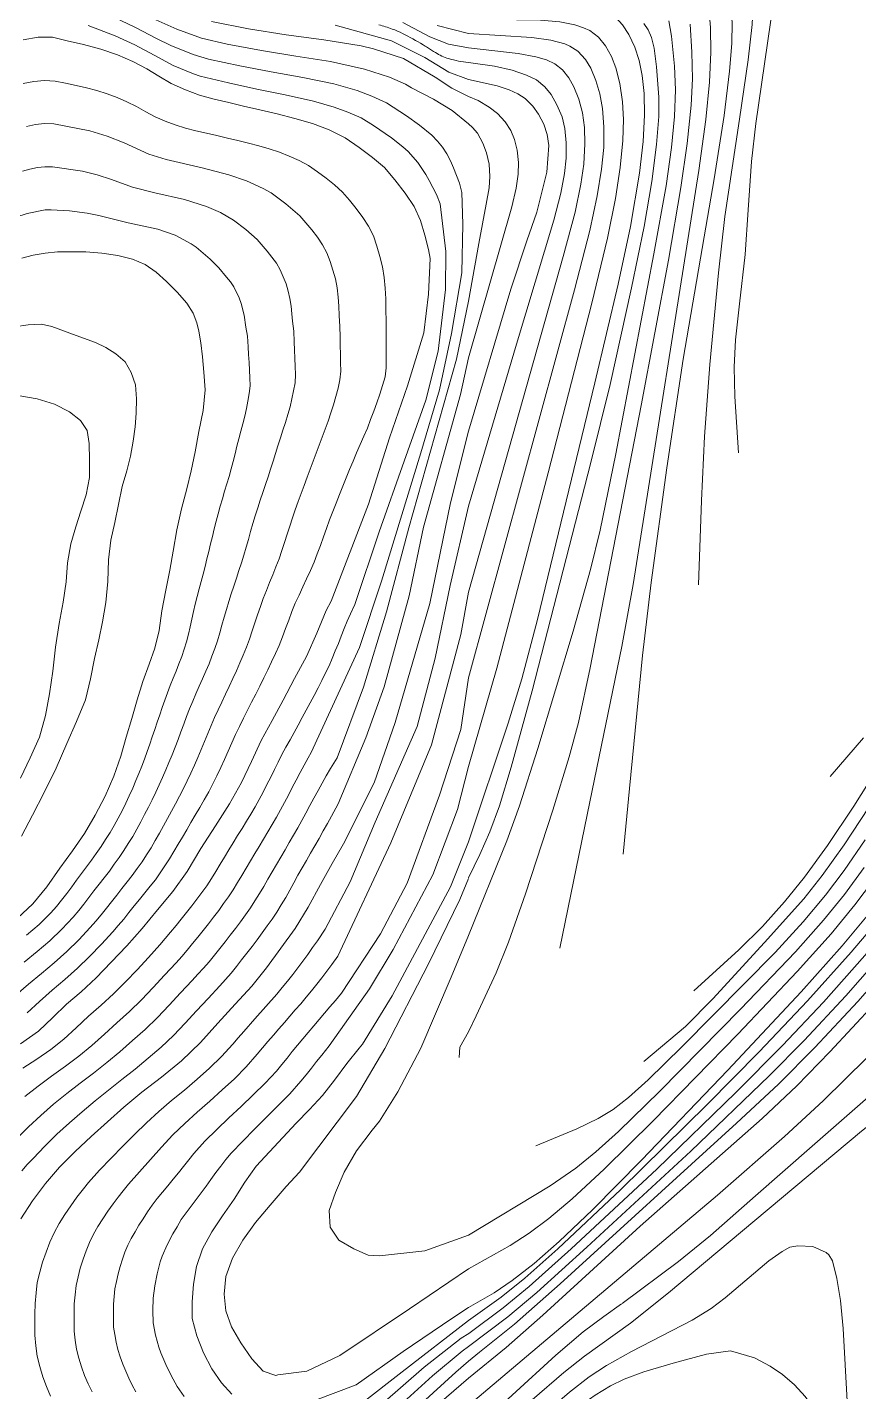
# Model space of a CAD drawing. Header units: inches. Extents: x 115425 to 116786, y 150085 to 152399.
# Drawn here: x 115947.2 to 116046.7, y 151815 to 151978.4 of the extents above; entities that cross this region are included whole.
import ezdxf

# ---------------------------------------------------------------- set-up
doc = ezdxf.new("R2010")
doc.units = ezdxf.units.IN
doc.header["$MEASUREMENT"] = 0
doc.layers.add('Contour', color=7, linetype='Continuous', lineweight=0, true_color=0xbed2ff)

msp = doc.modelspace()

# ---------------------------------------------------------------- linework, layer by layer
at = {"layer": 'Contour'}
for points in [[(116131.8, 152000), (116129.88, 151993.91), (116128.83, 151991.15), (116127.26, 151987.66), (116125.56, 151984.35), (116123.69, 151981.12), (116120.26, 151975.8), (116109.56, 151959.51), (116080.13, 151913.9), (116075.83, 151906.92), (116072.55, 151901.11), (116061.58, 151881.16), (116059.35, 151877.45), (116057.57, 151874.85), (116054.96, 151871.46), (116051.01, 151866.72), (116046.61, 151861.74), (116041.46, 151856.2), (116037.11, 151851.84), (116032.12, 151847.16), (116011.01, 151827.93), (116005.51, 151823.08), (116001.35, 151819.72), (116000, 151818.66)], [(116000, 151820.4), (116004.74, 151823.98), (116008.18, 151826.88), (116014.18, 151832.29), (116026.64, 151843.82), (116036.03, 151852.82), (116040.2, 151857.06), (116045.17, 151862.39), (116050.33, 151868.28), (116053.48, 151872.12), (116056.07, 151875.56), (116058.27, 151878.88), (116060.48, 151882.59), (116075.39, 151909.51), (116078.41, 151914.57), (116085.49, 151925.87), (116116.54, 151974.37), (116121.87, 151982.64), (116123.67, 151985.74), (116125.06, 151988.54), (116126.35, 151991.61), (116127.38, 151994.55), (116128.22, 151997.54), (116128.75, 151999.96)], [(116122.98, 152000), (116122.39, 151996.12), (116121.76, 151993.53), (116120.98, 151991.13), (116119.96, 151988.62), (116118.71, 151986.07), (116117.11, 151983.31), (116085.39, 151933.18), (116075.97, 151917.65), (116071.53, 151909.97), (116065.1, 151898.47), (116055.46, 151880.95), (116053.28, 151877.32), (116051.3, 151874.39), (116048.97, 151871.36), (116045.83, 151867.62), (116040.6, 151861.79), (116034.83, 151855.7), (116028.59, 151849.38), (116018.24, 151839.2), (116010.71, 151832.12), (116006.75, 151828.61), (116003.91, 151826.32), (116000.01, 151823.52)], [(116125.86, 152000), (116124.98, 151995.64), (116124.19, 151992.91), (116123.15, 151990.11), (116121.88, 151987.25), (116120.43, 151984.46), (116118.37, 151981.03), (116091.06, 151938.41), (116076.91, 151915.58), (116071.33, 151906.1), (116067.53, 151899.3), (116057.6, 151881.18), (116055.49, 151877.66), (116053.43, 151874.65), (116050.88, 151871.34), (116047.48, 151867.25), (116042.5, 151861.65), (116037.59, 151856.46), (116032.03, 151850.83), (116022.57, 151841.66), (116012.32, 151832.12), (116007.27, 151827.59), (116004.18, 151825.04), (116000.04, 151821.97)], [(116000, 151990.72), (116015.23, 151991.33), (116021.14, 151991.62), (116023.65, 151991.56), (116025.46, 151991.36), (116027.13, 151990.99), (116028.53, 151990.48), (116029.87, 151989.77), (116030.96, 151988.99), (116031.84, 151988.12), (116032.62, 151987.03), (116033.24, 151985.84), (116033.72, 151984.44), (116033.98, 151982.91), (116034.08, 151981.25), (116033.96, 151978.73), (116033.5, 151974.47), (116032.47, 151967.38), (116030.71, 151955.7), (116029.93, 151948.96), (116028.9, 151938), (116028.25, 151929.39), (116027.9, 151921.72), (116027.56, 151911.61)], [(116000, 151989.04), (116011.34, 151989.45), (116016.34, 151989.44), (116020.24, 151989.25), (116023.49, 151988.9), (116025.57, 151988.52), (116027.04, 151988.07), (116028.21, 151987.48), (116029.13, 151986.76), (116029.89, 151985.77), (116030.5, 151984.57), (116030.99, 151983.16), (116031.4, 151981.11), (116031.58, 151978.94), (116031.55, 151976.44), (116031.28, 151973.12), (116030.62, 151967.82), (116029.44, 151960.24), (116028.24, 151953.27)], [(116000, 151987.43), (116011.6, 151987.56), (116014.92, 151987.43), (116017.77, 151987.11), (116022.21, 151986.38), (116024.48, 151985.84), (116025.85, 151985.37), (116026.52, 151985.02), (116027.36, 151984.22), (116028.01, 151983.15), (116028.5, 151981.81), (116028.81, 151980.29), (116029, 151978.3), (116029.04, 151975.4), (116028.87, 151971.8), (116028.43, 151967.32), (116027.59, 151961.22), (116019.72, 151911.65), (116018.36, 151904.23), (116014.56, 151885.62), (116010.96, 151868.12)], [(116000, 151981.15), (116009.98, 151981.22), (116013.41, 151981.11), (116014.92, 151980.89), (116016.02, 151980.55), (116016.81, 151980.17), (116017.66, 151979.53), (116018.44, 151978.66), (116019.21, 151977.5), (116019.92, 151976), (116020.44, 151974.41), (116020.81, 151972.61), (116021.05, 151970.43), (116021.1, 151967.87), (116020.94, 151964.69), (116020.5, 151960.89), (116019.41, 151954.52)], [(116032.33, 151927.43), (116031.89, 151934.18), (116031.83, 151937.68), (116031.99, 151940.96), (116032.46, 151945.27), (116033.15, 151951.17), (116033.5, 151956.51), (116033.88, 151962.29), (116034.42, 151966.87), (116036.55, 151981.43)], [(115954.47, 151978.58), (115957.72, 151977.36), (115960.08, 151976.26), (115962.37, 151975.02), (115964.67, 151973.8), (115967.08, 151972.82), (115967.9, 151972.53), (115971.27, 151971.71), (115974.67, 151970.98), (115978.07, 151970.3), (115981.45, 151969.53), (115983.95, 151968.81), (115985.58, 151968.23), (115987.16, 151967.52), (115988.65, 151966.63), (115990.78, 151965.14), (115992.14, 151964.06), (115992.81, 151963.5), (115993.95, 151962.19), (115994.9, 151960.76), (115995.32, 151960.03), (115995.76, 151959.19), (115996.19, 151958.36), (115996.61, 151957.23), (115997.32, 151951.51), (115997.25, 151946.97), (115996.37, 151939.6), (115994.92, 151933.73), (115992.31, 151926.43), (115989.32, 151917.98), (115986.39, 151909.26), (115985.88, 151908.14), (115985.5, 151907.26), (115985.15, 151906.37), (115984.79, 151905.48), (115984.44, 151904.58), (115984.07, 151903.7), (115983.7, 151902.81), (115983.33, 151901.93), (115982.91, 151901.07), (115982.45, 151900.17), (115982, 151899.27), (115981.53, 151898.38), (115981.07, 151897.49), (115980.6, 151896.59), (115980.12, 151895.71), (115979.64, 151894.82), (115979.16, 151893.94), (115978.66, 151893.07), (115978.16, 151892.19), (115977.68, 151891.31), (115977.24, 151890.4), (115976.79, 151889.5), (115976.34, 151888.6), (115975.89, 151887.7), (115975.44, 151886.8), (115974.95, 151885.92), (115974.46, 151885.04), (115973.97, 151884.16), (115973.44, 151883.31), (115972.91, 151882.45), (115972.38, 151881.59), (115971.85, 151880.74), (115971.32, 151879.88), (115970.8, 151879.02), (115970.28, 151878.16), (115969.76, 151877.3), (115969.24, 151876.44), (115968.69, 151875.59), (115968.1, 151874.78), (115967.51, 151873.96), (115966.9, 151873.16), (115966.26, 151872.38), (115965.63, 151871.59), (115965, 151870.81), (115964.36, 151870.03), (115963.72, 151869.25), (115963.06, 151868.49), (115961.71, 151867), (115960.33, 151865.53), (115958.94, 151864.08), (115957.53, 151862.64), (115956.05, 151861.27), (115954.53, 151859.95), (115953.06, 151858.57), (115951.58, 151857.21), (115950, 151855.97), (115948.34, 151854.83), (115946.66, 151853.73)], [(115957.55, 151979.6), (115960.15, 151978.37), (115962.68, 151977.02), (115964.4, 151976.18), (115967.07, 151975.12), (115968.9, 151974.56), (115972.64, 151973.75), (115976.4, 151973.03), (115980.17, 151972.37), (115983.91, 151971.59), (115986.67, 151970.8), (115988.46, 151970.14), (115990.19, 151969.33), (115992.61, 151967.79), (115994.15, 151966.66), (115995.63, 151965.44), (115996.3, 151964.75), (115996.9, 151964.01), (115997.42, 151963.22), (115997.85, 151962.38), (115998.22, 151961.53), (115998.58, 151960.63), (115998.93, 151959.73), (115999.23, 151958.6)], [(115962.24, 151979.44), (115965.1, 151978.16), (115968.05, 151977.09), (115971.11, 151976.36), (115975.22, 151975.6), (115979.36, 151974.93), (115983.49, 151974.29), (115987.56, 151973.36), (115990.55, 151972.41), (115992.46, 151971.56), (115993.21, 151971.14), (115995.84, 151969.77), (115998.06, 151968.41), (116000, 151966.8)], [(115969.23, 151979.08), (115973.69, 151978.2), (115978.17, 151977.48), (115982.68, 151976.87), (115987.16, 151976.15), (115988.63, 151975.81), (115992.25, 151974.65), (115996.02, 151972.39), (115998.03, 151971.08), (116000, 151970.08)], [(115984.07, 151978.64), (115990.81, 151976.74), (115994.79, 151974.75), (115997.68, 151973.02), (116000.03, 151972.13)], [(115992.15, 151978.93), (115995.38, 151977.24), (115997.63, 151976.36), (116000, 151975.9)], [(115996.27, 151978.6), (116000, 151977.63)], [(116000, 151979.33), (116008.65, 151979.23), (116010.97, 151979.01), (116012.75, 151978.66), (116013.8, 151978.32), (116014.55, 151977.98), (116015.57, 151977.19), (116016.4, 151976.17), (116017.12, 151974.89), (116017.66, 151973.51), (116018.13, 151971.66), (116018.45, 151969.47), (116018.56, 151967.33), (116018.49, 151964.84), (116018.18, 151961.57), (116017.62, 151957.89), (116016.65, 151953.12), (116014.77, 151945.35), (116009.55, 151925.03), (116003.41, 151901.65), (116000.02, 151889.86)], [(116023.98, 151979.15), (116024.31, 151977.32), (116024.66, 151973.71), (116024.78, 151970.88), (116024.68, 151967.7), (116024.33, 151963.99), (116023.67, 151959.4), (116022.22, 151951.23), (116017.64, 151927.32), (116015.76, 151918.18), (116014.61, 151913.44), (116012.54, 151906.06), (116008.33, 151892), (116006.14, 151885.17), (116004.61, 151880.98), (116000, 151869.62)], [(116026.56, 151978.75), (116026.77, 151975.39), (116026.83, 151972.21), (116026.66, 151969.04), (116026.19, 151964.45), (116025.45, 151959.18), (116023.97, 151950.51), (116020.68, 151933.08), (116014.58, 151901.66), (116013.17, 151895.15), (116012.07, 151891), (116010.13, 151884.62), (116006.86, 151874.63), (116004.8, 151868.81), (116003.31, 151865.14), (116000.92, 151860), (116000.01, 151858.09)], [(116020.99, 151978.82), (116021.54, 151978.09), (116021.91, 151977.17), (116022.23, 151975.88), (116022.51, 151973.63), (116022.82, 151970.02), (116022.79, 151967.68), (116022.53, 151964.34), (116021.96, 151959.93), (116021.04, 151954.51), (116019.55, 151947.17), (116016.98, 151935.62), (116014.68, 151926.25), (116007.64, 151898.94), (116005.14, 151889.77), (116003.72, 151885.16), (116002.58, 151882.04), (116001.37, 151879.33), (116000.03, 151876.55)], [(115946.69, 151976.89), (115948.5, 151977.2), (115950.21, 151977.18), (115951.95, 151976.77), (115953.94, 151976.31), (115956.01, 151975.76), (115958.01, 151975.07), (115959.83, 151974.27), (115961.49, 151973.41), (115962.96, 151972.52), (115964.44, 151971.65), (115966.12, 151970.89), (115967.81, 151970.25), (115969.55, 151969.76), (115971.34, 151969.37), (115973.09, 151968.94), (115975.02, 151968.49), (115977.1, 151968.01), (115979.23, 151967.45), (115981.33, 151966.84), (115983.33, 151966.08), (115985.24, 151965.14), (115986.92, 151963.97), (115988.52, 151962.8), (115989.95, 151961.6), (115991.2, 151960.13), (115992.42, 151958.53), (115993.51, 151956.91), (115994.28, 151955.26), (115994.8, 151953.47), (115995.23, 151951.77), (115995.44, 151950.7)], [(116000, 151977.63), (116007.58, 151977.16), (116009.88, 151976.83), (116011.53, 151976.41), (116012.16, 151976.13), (116013.09, 151975.51), (116014.02, 151974.53), (116014.66, 151973.48), (116015.28, 151972.01), (116015.75, 151970.42), (116016.07, 151968.64), (116016.23, 151966.45), (116016.2, 151963.99), (116015.95, 151961.38), (116015.43, 151958.19), (116014.53, 151954.03), (116012.7, 151946.92), (116000.02, 151900.46)], [(116000, 151975.9), (116005.96, 151975.23), (116008.09, 151974.84), (116009.36, 151974.46), (116010.34, 151974.01), (116011.26, 151973.27), (116012.02, 151972.31), (116012.61, 151971.25), (116013.23, 151969.75), (116013.66, 151968.12), (116013.9, 151966.36), (116013.96, 151964.42), (116013.82, 151962), (116013.48, 151959.59), (116012.77, 151956.24), (116011.36, 151950.92), (116000, 151910.72)], [(116000, 151974.15), (116003.14, 151973.72), (116005.25, 151973.23), (116006.97, 151972.66), (116008.14, 151972.07), (116009.14, 151971.25), (116009.9, 151970.33), (116010.61, 151969.09), (116011.21, 151967.64), (116011.53, 151966.24), (116011.7, 151964.54), (116011.7, 151962.7), (116011.52, 151960.87), (116011.08, 151958.51), (116010.22, 151955.29), (116005.75, 151940.45), (116000.03, 151921.03)], [(115946.7, 151971.64), (115947.96, 151971.9), (115949.24, 151972.02), (115950.52, 151971.94), (115951.77, 151971.68), (115953.03, 151971.42), (115954.29, 151971.13), (115955.53, 151970.8), (115956.76, 151970.42), (115957.95, 151969.95), (115959.13, 151969.44), (115960.28, 151968.88), (115961.4, 151968.26), (115962.52, 151967.65), (115963.7, 151967.15), (115964.9, 151966.7), (115966.13, 151966.3), (115967.38, 151965.98), (115968.64, 151965.71), (115969.89, 151965.41), (115971.15, 151965.11), (115972.41, 151964.82), (115973.66, 151964.52), (115974.9, 151964.17), (115976.14, 151963.81), (115977.37, 151963.42), (115978.56, 151962.95), (115979.73, 151962.41), (115980.87, 151961.81), (115981.92, 151961.06), (115982.96, 151960.3), (115983.97, 151959.5), (115984.94, 151958.65), (115985.78, 151957.67), (115986.58, 151956.66), (115987.35, 151955.62), (115988.06, 151954.55), (115988.63, 151953.4), (115989.04, 151952.18), (115989.41, 151950.95), (115989.71, 151949.7), (115989.94, 151948.43), (115990.05, 151947.15), (115990.1, 151945.86), (115990.13, 151944.57), (115990.16, 151943.14), (115990.17, 151941.91), (115990.15, 151940.83), (115990.16, 151939.75), (115990.16, 151938.66), (115990.16, 151937.58), (115990.02, 151936.51), (115989.72, 151935.47), (115989.4, 151934.45), (115989.06, 151933.42), (115988.7, 151932.4), (115988.3, 151931.4), (115987.91, 151930.39), (115987.47, 151929.4), (115987.04, 151928.41), (115986.61, 151927.42), (115986.19, 151926.43), (115985.78, 151925.43), (115985.37, 151924.43), (115984.97, 151923.42), (115984.57, 151922.42), (115984.17, 151921.41), (115983.77, 151920.4), (115983.37, 151919.4), (115983.01, 151918.37), (115982.66, 151917.35), (115982.29, 151916.34), (115981.91, 151915.32), (115981.53, 151914.31), (115981.09, 151913.33), (115980.64, 151912.35), (115980.19, 151911.37), (115979.74, 151910.39), (115979.28, 151909.41), (115978.88, 151908.41), (115978.5, 151907.39), (115978.12, 151906.38), (115977.73, 151905.38), (115977.34, 151904.37), (115976.92, 151903.38), (115976.45, 151902.41), (115975.98, 151901.44), (115975.51, 151900.47), (115975.03, 151899.5), (115974.54, 151898.53), (115974.05, 151897.56), (115973.56, 151896.59), (115973.07, 151895.63), (115972.59, 151894.66), (115972.12, 151893.69), (115971.69, 151892.7), (115971.25, 151891.7), (115970.81, 151890.72), (115970.36, 151889.73), (115969.89, 151888.76), (115969.4, 151887.8), (115968.91, 151886.84), (115968.38, 151885.89), (115967.84, 151884.96), (115967.3, 151884.02), (115966.79, 151883.15), (115966.28, 151882.29), (115965.76, 151881.42), (115965.26, 151880.55), (115964.75, 151879.68), (115964.24, 151878.81), (115963.68, 151877.97), (115963.1, 151877.14), (115962.53, 151876.31), (115961.9, 151875.52), (115961.27, 151874.73), (115960.64, 151873.95), (115960, 151873.16), (115959.37, 151872.37), (115958.74, 151871.59), (115958.09, 151870.82), (115957.43, 151870.06), (115956.07, 151868.57), (115954.66, 151867.12), (115953.22, 151865.71), (115951.71, 151864.37), (115950.17, 151863.07), (115948.67, 151861.71), (115947.19, 151860.35)], [(116008.21, 151956.22), (116009.38, 151961.04), (116009.65, 151964.24), (116009.45, 151965.52), (116009.04, 151966.76), (116008.41, 151967.96), (116007.71, 151968.92), (116006.79, 151969.83), (116005.92, 151970.4), (116004.89, 151970.9), (116003.46, 151971.35), (116000.03, 151972.13)], [(116000, 151970.08), (116001.18, 151969.61), (116002.5, 151968.81), (116003.48, 151968.06), (116004.41, 151967.06), (116005.07, 151966.02), (116005.52, 151964.94), (116005.86, 151963.66), (116006.01, 151962.18), (116005.98, 151960.8), (116005.74, 151959.12), (116005.19, 151956.86), (116000, 151938.8)], [(115947.1, 151966.51), (115948.18, 151966.74), (115949.27, 151966.85), (115950.37, 151966.8), (115954.67, 151965.97), (115956.76, 151965.33), (115958.78, 151964.53), (115961.75, 151963.2), (115963.84, 151962.53), (115968.14, 151961.53), (115971.34, 151960.69), (115973.43, 151960), (115975.43, 151959.09), (115976.38, 151958.55), (115978.15, 151957.23), (115979.83, 151955.81), (115980.56, 151954.98), (115981.26, 151954.12), (115981.92, 151953.24), (115982.54, 151952.33), (115983.05, 151951.36), (115983.44, 151950.34), (115983.79, 151949.3), (115984.08, 151948.24), (115984.29, 151947.16), (115984.42, 151946.07), (115984.48, 151944.97), (115984.54, 151943.87), (115984.62, 151942.56), (115984.67, 151941.32), (115984.66, 151940.28), (115984.69, 151939.25), (115984.71, 151938.22), (115984.72, 151937.18), (115984.63, 151936.16), (115984.4, 151935.16), (115984.13, 151934.17), (115983.86, 151933.18), (115983.54, 151932.2), (115983.2, 151931.23), (115982.86, 151930.26), (115982.49, 151929.3), (115982.12, 151928.34), (115981.76, 151927.38), (115981.41, 151926.42), (115981.05, 151925.45), (115980.7, 151924.49), (115980.34, 151923.52), (115979.99, 151922.55), (115979.63, 151921.58), (115979.27, 151920.61), (115978.93, 151919.64), (115978.61, 151918.66), (115978.29, 151917.68), (115977.97, 151916.7), (115977.65, 151915.72), (115977.33, 151914.74), (115976.96, 151913.79), (115976.59, 151912.83), (115976.21, 151911.88), (115975.83, 151910.93), (115975.44, 151909.98), (115975.1, 151909.01), (115974.77, 151908.03), (115974.45, 151907.06), (115974.11, 151906.09), (115973.79, 151905.11), (115973.44, 151904.15), (115973.05, 151903.2), (115972.64, 151902.26), (115972.23, 151901.32), (115971.8, 151900.38), (115971.36, 151899.45), (115970.92, 151898.52), (115970.48, 151897.58), (115970.04, 151896.65), (115969.61, 151895.71), (115969.19, 151894.77), (115968.81, 151893.81), (115968.42, 151892.86), (115968.03, 151891.91), (115967.63, 151890.95), (115967.22, 151890.01), (115966.78, 151889.08), (115966.35, 151888.15), (115965.89, 151887.23), (115965.41, 151886.32), (115964.93, 151885.41), (115964.47, 151884.52), (115963.99, 151883.64), (115963.5, 151882.77), (115963.02, 151881.89), (115962.52, 151881.01), (115962.03, 151880.14), (115961.48, 151879.3), (115960.93, 151878.46), (115960.36, 151877.63), (115959.75, 151876.83), (115959.14, 151876.04), (115958.52, 151875.25), (115957.9, 151874.46), (115957.28, 151873.67), (115956.66, 151872.88), (115956.03, 151872.1), (115955.39, 151871.33), (115954.73, 151870.57), (115953.35, 151869.11), (115951.92, 151867.7), (115950.42, 151866.37), (115948.88, 151865.08), (115947.34, 151863.79), (115945.84, 151862.47)], [(116000, 151966.8), (116000.5, 151966.37), (116001.08, 151965.69), (116001.75, 151964.5), (116002.19, 151963.36), (116002.49, 151961.98), (116002.57, 151960.51), (116002.48, 151959.17), (116002.14, 151957.2), (116001.25, 151952.48), (116000, 151945.57)], [(115946.62, 151961.14), (115947.5, 151961.39), (115948.4, 151961.57), (115949.31, 151961.68), (115950.22, 151961.66), (115953.81, 151961.14), (115955.57, 151960.71), (115957.28, 151960.17), (115959.8, 151959.24), (115962.45, 151958.55), (115966.03, 151957.74), (115968.65, 151956.92), (115970.31, 151956.19), (115971.9, 151955.29), (115973.35, 151954.17), (115974.73, 151952.96), (115975.93, 151951.58), (115977.02, 151950.12), (115977.48, 151949.33), (115977.84, 151948.49), (115978.17, 151947.65), (115978.44, 151946.78), (115978.64, 151945.89), (115978.78, 151944.99), (115978.87, 151944.08), (115978.95, 151943.17), (115979.09, 151941.98), (115979.16, 151940.72), (115979.17, 151939.73), (115979.22, 151938.75), (115979.26, 151937.77), (115979.29, 151936.79), (115979.25, 151935.81), (115979.07, 151934.85), (115978.87, 151933.9), (115978.66, 151932.94), (115978.38, 151932), (115978.09, 151931.07), (115977.8, 151930.13), (115977.51, 151929.2), (115977.21, 151928.27), (115976.91, 151927.34), (115976.62, 151926.41), (115976.33, 151925.48), (115976.02, 151924.55), (115975.72, 151923.61), (115975.41, 151922.68), (115975.09, 151921.75), (115974.78, 151920.82), (115974.48, 151919.89), (115974.21, 151918.94), (115973.93, 151918), (115973.66, 151917.06), (115973.4, 151916.12), (115973.13, 151915.17), (115972.84, 151914.25), (115972.53, 151913.32), (115972.23, 151912.4), (115971.91, 151911.47), (115971.6, 151910.55), (115971.31, 151909.62), (115971.04, 151908.67), (115970.77, 151907.73), (115970.5, 151906.79), (115970.24, 151905.85), (115969.97, 151904.92), (115969.64, 151904), (115969.3, 151903.09), (115968.96, 151902.17), (115968.57, 151901.27), (115968.18, 151900.37), (115967.79, 151899.47), (115967.39, 151898.57), (115967, 151897.67), (115966.63, 151896.76), (115966.27, 151895.85), (115965.93, 151894.93), (115965.59, 151894.01), (115965.24, 151893.09), (115964.9, 151892.18), (115964.54, 151891.26), (115964.16, 151890.36), (115963.79, 151889.45), (115963.4, 151888.56), (115962.99, 151887.67), (115962.57, 151886.79), (115962.15, 151885.89), (115961.7, 151885), (115961.24, 151884.11), (115960.78, 151883.23), (115960.3, 151882.35), (115959.82, 151881.47), (115959.29, 151880.63), (115958.75, 151879.79), (115958.2, 151878.95), (115957.61, 151878.15), (115957.02, 151877.34), (115956.41, 151876.55), (115955.79, 151875.76), (115955.18, 151874.97), (115954.58, 151874.17), (115953.98, 151873.38), (115953.35, 151872.6), (115952.7, 151871.84), (115951.34, 151870.37), (115949.9, 151868.99), (115948.38, 151867.7), (115946.83, 151866.44)], [(115946.92, 151850.34), (115948.49, 151851.6), (115950.11, 151852.8), (115951.76, 151853.96), (115953.37, 151855.17), (115954.91, 151856.47), (115956.42, 151857.82), (115957.93, 151859.16), (115959.42, 151860.52), (115960.86, 151861.93), (115962.25, 151863.41), (115963.63, 151864.88), (115965, 151866.36), (115965.68, 151867.11), (115966.35, 151867.87), (115966.98, 151868.66), (115967.62, 151869.44), (115968.25, 151870.23), (115968.88, 151871.02), (115969.5, 151871.81), (115970.11, 151872.62), (115970.7, 151873.44), (115971.29, 151874.26), (115971.84, 151875.11), (115972.37, 151875.97), (115972.89, 151876.83), (115973.4, 151877.7), (115973.92, 151878.57), (115974.44, 151879.44), (115974.96, 151880.3), (115975.48, 151881.17), (115976, 151882.03), (115976.52, 151882.9), (115977.02, 151883.78), (115977.51, 151884.66), (115978, 151885.54), (115978.46, 151886.44), (115978.92, 151887.34), (115979.39, 151888.23), (115979.86, 151889.13), (115980.33, 151890.02), (115980.83, 151890.9), (115981.2, 151891.52), (115986.95, 151904.1), (115989.6, 151912.04), (115994.29, 151927.42), (115996.53, 151934.97), (115997.99, 151941.7), (115999.21, 151948.96), (115999.33, 151954.8), (115999.23, 151958.6)], [(115945.82, 151955.63), (115947.2, 151956.09), (115949.35, 151956.51), (115950.07, 151956.53), (115952.24, 151956.39), (115954.38, 151956.1), (115955.78, 151955.82), (115959.27, 151954.97), (115962.84, 151954.2), (115964.9, 151953.48), (115966.81, 151952.44), (115967.41, 151952.03), (115969.09, 151950.63), (115970.12, 151949.59), (115971.06, 151948.47), (115971.51, 151947.9), (115971.91, 151947.3), (115972.55, 151946), (115972.8, 151945.32), (115973.15, 151943.91), (115973.36, 151942.47), (115973.55, 151941.4), (115973.65, 151940.12), (115973.68, 151939.19), (115973.75, 151938.25), (115973.81, 151937.32), (115973.85, 151936.39), (115973.86, 151935.46), (115973.74, 151934.54), (115973.6, 151933.62), (115973.45, 151932.71), (115973.22, 151931.8), (115972.99, 151930.9), (115972.75, 151930), (115972.53, 151929.1), (115972.3, 151928.2), (115972.07, 151927.3), (115971.84, 151926.4), (115971.61, 151925.5), (115971.35, 151924.6), (115971.09, 151923.71), (115970.82, 151922.82), (115970.56, 151921.92), (115970.29, 151921.03), (115970.04, 151920.13), (115969.8, 151919.23), (115969.57, 151918.32), (115969.35, 151917.42), (115969.14, 151916.51), (115968.94, 151915.61), (115968.71, 151914.71), (115968.48, 151913.81), (115968.24, 151912.91), (115968, 151912.02), (115967.76, 151911.12), (115967.53, 151910.22), (115967.31, 151909.31), (115967.1, 151908.41), (115966.88, 151907.5), (115966.69, 151906.59), (115966.49, 151905.69), (115966.24, 151904.8), (115965.97, 151903.91), (115965.68, 151903.03), (115965.34, 151902.16), (115965, 151901.29), (115964.65, 151900.42), (115964.3, 151899.56), (115963.97, 151898.69), (115963.65, 151897.81), (115963.34, 151896.94), (115963.05, 151896.05), (115962.76, 151895.16), (115962.46, 151894.28), (115962.16, 151893.4), (115961.86, 151892.52), (115961.54, 151891.64), (115961.23, 151890.76), (115960.91, 151889.89), (115960.56, 151889.03), (115960.21, 151888.17), (115959.83, 151887.25), (115959.41, 151886.36), (115958.98, 151885.46), (115958.54, 151884.57), (115958.08, 151883.69), (115957.61, 151882.81), (115957.1, 151881.96), (115956.57, 151881.11), (115956.04, 151880.27), (115955.46, 151879.46), (115954.89, 151878.65), (115954.29, 151877.85), (115953.69, 151877.06), (115953.09, 151876.27), (115952.51, 151875.46), (115951.92, 151874.66), (115951.31, 151873.87), (115950.68, 151873.11), (115950.03, 151872.34), (115948.61, 151870.96), (115947.11, 151869.65)], [(116000, 151930.02), (116005.09, 151947.03), (116007.01, 151952.79), (116008.21, 151956.22)], [(116019.41, 151954.52), (116017.94, 151947.61), (116015.16, 151935.8), (116008.29, 151907.45), (116006.39, 151900.36), (116004.77, 151895.05), (116000.01, 151880.84)], [(116028.24, 151953.27), (116025.73, 151938.64), (116023.77, 151925.62), (116021.88, 151911.91), (116020.86, 151903.16), (116019.3, 151887.23), (116018.54, 151879.36)], [(115946.56, 151950.75), (115947.91, 151951.07), (115949.33, 151951.33), (115950.81, 151951.48), (115952.42, 151951.48), (115954.22, 151951.47), (115956.13, 151951.31), (115958.04, 151951.04), (115959.79, 151950.63), (115961.3, 151949.97), (115962.61, 151949.04), (115963.87, 151947.94), (115965.14, 151946.65), (115966.28, 151945.36), (115967.06, 151944.15), (115967.48, 151942.99), (115967.73, 151941.97), (115967.98, 151940.59), (115968.17, 151938.91), (115968.35, 151937.09), (115968.48, 151934.95), (115968.26, 151932.5), (115967.72, 151929.96), (115967.28, 151927.53), (115966.83, 151925.28), (115966.28, 151923.1), (115965.67, 151920.72), (115965.1, 151918.19), (115964.67, 151915.66), (115964.25, 151913.36), (115963.77, 151910.99), (115963.31, 151908.52), (115962.97, 151906.13), (115962.46, 151904.03), (115961.79, 151902.12), (115961.03, 151900.04), (115960.36, 151897.83), (115959.71, 151895.59), (115959.05, 151893.36), (115958.38, 151891.09), (115957.55, 151888.69), (115956.51, 151886.32), (115955.34, 151884.02), (115954.03, 151881.82), (115952.62, 151879.75), (115951.08, 151877.69), (115949.54, 151875.47), (115947.87, 151873.42), (115946.02, 151871.7)], [(115946.38, 151856.64), (115948.53, 151858.16), (115950.26, 151859.81), (115951.88, 151861.39), (115953.63, 151862.89), (115955.44, 151864.56), (115957.25, 151866.44), (115959.1, 151868.38), (115960.96, 151870.46), (115962.8, 151872.71), (115964.63, 151874.91), (115966.35, 151877.3), (115967.99, 151880.03), (115969.74, 151882.76), (115971.39, 151885.4), (115972.83, 151887.96), (115974.05, 151890.48), (115975.21, 151892.97), (115976.53, 151895.37), (115977.84, 151897.82), (115979.2, 151900.4), (115980.62, 151903.03), (115981.85, 151905.81), (115982.97, 151908.56), (115983.56, 151909.67), (115988.03, 151921.28), (115990.54, 151929.22), (115992.7, 151935.43), (115994.67, 151941.78), (115995.24, 151946.43), (115995.44, 151950.7)], [(115945.9, 151845.29), (115947.35, 151846.7), (115948.83, 151848.09), (115950.35, 151849.43), (115951.92, 151850.7), (115953.53, 151851.93), (115955.14, 151853.15), (115956.73, 151854.41), (115958.28, 151855.71), (115959.8, 151857.05), (115961.31, 151858.39), (115962.78, 151859.79), (115964.17, 151861.27), (115965.55, 151862.75), (115966.94, 151864.23), (115967.62, 151864.98), (115968.3, 151865.73), (115968.97, 151866.49), (115969.6, 151867.28), (115970.24, 151868.07), (115970.87, 151868.87), (115971.49, 151869.67), (115972.11, 151870.47), (115972.71, 151871.28), (115973.31, 151872.1), (115973.9, 151872.92), (115974.45, 151873.77), (115974.98, 151874.64), (115975.51, 151875.5), (115976.01, 151876.38), (115976.52, 151877.26), (115977.02, 151878.14), (115977.53, 151879.01), (115978.05, 151879.89), (115978.56, 151880.76), (115979.08, 151881.63), (115979.57, 151882.52), (115980.07, 151883.4), (115980.56, 151884.29), (115981.03, 151885.18), (115981.5, 151886.08), (115982, 151886.97), (115982.48, 151887.85), (115982.97, 151888.74), (115983.49, 151889.61), (115984.3, 151890.91), (115987.45, 151899.38), (115990.2, 151908.38), (115992.86, 151918.44), (115998.58, 151938.63), (116000, 151945.57)], [(115945.68, 151942.5), (115947.31, 151942.75), (115948.89, 151942.84), (115950.13, 151942.54), (115953.05, 151941.49), (115955.36, 151940.65), (115956.59, 151940.04), (115957.8, 151939.27), (115958.9, 151938.3), (115959.65, 151937.04), (115960.14, 151935.55), (115960.29, 151933.9), (115960.24, 151932.19), (115960.11, 151930.52), (115959.89, 151928.81), (115959.55, 151927.01), (115959.13, 151925.27), (115958.56, 151923.39), (115958.12, 151921.23), (115957.68, 151919.08), (115957.21, 151916.95), (115956.92, 151914.61), (115956.83, 151912.03), (115956.61, 151909.49), (115956.21, 151907.19), (115955.77, 151905.01), (115955.23, 151902.79), (115954.76, 151900.37), (115954.15, 151897.83), (115953.08, 151895.27), (115951.94, 151892.6), (115950.64, 151889.68), (115949.23, 151886.76), (115947.81, 151884.04), (115946.49, 151881.51)], [(115946.53, 151841.43), (115947.2, 151842.19), (115947.88, 151842.94), (115949.29, 151844.4), (115950.75, 151845.82), (115952.25, 151847.2), (115953.78, 151848.53), (115955.34, 151849.83), (115956.92, 151851.11), (115958.51, 151852.38), (115960.1, 151853.64), (115961.66, 151854.94), (115963.21, 151856.26), (115964.68, 151857.66), (115966.1, 151859.11), (115967.47, 151860.61), (115968.86, 151862.1), (115970.23, 151863.6), (115970.92, 151864.35), (115971.59, 151865.11), (115972.23, 151865.91), (115972.86, 151866.7), (115973.49, 151867.5), (115974.1, 151868.31), (115974.71, 151869.12), (115975.32, 151869.94), (115975.91, 151870.77), (115976.51, 151871.59), (115977.06, 151872.44), (115977.59, 151873.31), (115978.13, 151874.18), (115978.62, 151875.06), (115979.11, 151875.95), (115979.6, 151876.84), (115980.11, 151877.72), (115980.61, 151878.61), (115981.12, 151879.49), (115981.63, 151880.37), (115982.13, 151881.25), (115982.63, 151882.14), (115983.12, 151883.03), (115983.61, 151883.92), (115984.42, 151885.38), (115987.73, 151893.29), (115989.92, 151899.4), (115992.93, 151910.29), (115994.64, 151918.52), (115999.04, 151934.4), (116000, 151938.8)], [(115946.05, 151934.27), (115948.37, 151933.88), (115950.45, 151933.23), (115952.24, 151932.33), (115953.57, 151931.28), (115954.36, 151930.1), (115954.59, 151928.52), (115954.66, 151926.58), (115954.64, 151924.48), (115954.23, 151922.4), (115953.6, 151920.42), (115953, 151918.56), (115952.42, 151916.51), (115952, 151914.25), (115951.85, 151911.97), (115951.51, 151909.53), (115951.01, 151906.99), (115950.57, 151904.17), (115950.26, 151901.26), (115949.86, 151898.58), (115949.37, 151895.96), (115948.65, 151893.39), (115947.55, 151890.92), (115946.37, 151888.45)], [(115946.41, 151835.68), (115947.81, 151837.85), (115949.36, 151839.93), (115951.05, 151841.9), (115952.92, 151843.76), (115954.84, 151845.56), (115956.78, 151847.31), (115958.77, 151849.08), (115960.92, 151850.86), (115963.25, 151852.66), (115965.66, 151854.63), (115967.92, 151856.81), (115969.99, 151859.11), (115972.08, 151861.39), (115974.07, 151863.54), (115975.83, 151865.76), (115977.55, 151868.09), (115979.27, 151870.46), (115980.84, 151873.01), (115982.28, 151875.73), (115983.69, 151878.23), (115985.04, 151880.6), (115988.71, 151887.9), (115991.23, 151895.15), (115995.37, 151909.38), (115997.87, 151921.44), (116000, 151930.02)], [(115949.98, 151814.45), (115949.48, 151815.61), (115949.05, 151816.8), (115948.7, 151818.02), (115948.38, 151819.24), (115948.21, 151820.5), (115948.09, 151821.76), (115948.08, 151823.02), (115948.09, 151824.29), (115948.12, 151825.56), (115948.24, 151826.82), (115948.39, 151828.07), (115948.69, 151829.3), (115949.02, 151830.52), (115949.44, 151831.72), (115949.9, 151832.89), (115950.42, 151834.04), (115951.02, 151835.15), (115951.68, 151836.23), (115952.39, 151837.27), (115953.12, 151838.3), (115953.91, 151839.28), (115954.52, 151840.07), (115955.85, 151841.54), (115957.24, 151842.98), (115958.64, 151844.4), (115960.04, 151845.81), (115961.47, 151847.2), (115962.94, 151848.54), (115964.46, 151849.85), (115966, 151851.11), (115967.52, 151852.42), (115969.02, 151853.74), (115970.44, 151855.15), (115971.79, 151856.62), (115972.45, 151857.37), (115973.11, 151858.13), (115974.43, 151859.63), (115975.77, 151861.12), (115977.09, 151862.62), (115977.72, 151863.39), (115978.35, 151864.17), (115978.97, 151864.95), (115979.58, 151865.75), (115980.18, 151866.55), (115980.77, 151867.36), (115981.35, 151868.17), (115981.93, 151868.98), (115982.85, 151870.38), (115985.86, 151876.06), (115988.83, 151883.21), (115993.87, 151894.65), (115996.02, 151902.83), (115997.83, 151911.52), (116000.03, 151921.03)], [(116018.42, 151825.56), (116025.16, 151830.61), (116028.98, 151833.71), (116034.36, 151838.44), (116041.15, 151844.4), (116048.19, 151850.54), (116051.39, 151853.56), (116054.97, 151857.28), (116069.32, 151873.06), (116072.65, 151877), (116075.7, 151880.94), (116080.38, 151887.43), (116085.71, 151895.12), (116088.14, 151898.92), (116089.68, 151901.65), (116090.84, 151904.13), (116093.78, 151911.13), (116095.01, 151913.57), (116095.69, 151914.58), (116096.38, 151915.19), (116096.84, 151915.33), (116098.04, 151915.44), (116099.42, 151915.42)], [(115954.95, 151814.97), (115954.48, 151815.95), (115954.05, 151816.95), (115953.68, 151817.98), (115953.37, 151819.03), (115953.1, 151820.09), (115952.94, 151821.17), (115952.81, 151822.25), (115952.79, 151823.34), (115952.8, 151824.43), (115952.82, 151825.52), (115952.91, 151826.61), (115953.04, 151827.7), (115953.28, 151828.76), (115953.54, 151829.81), (115953.87, 151830.85), (115954.24, 151831.87), (115954.65, 151832.88), (115955.12, 151833.85), (115955.66, 151834.79), (115956.25, 151835.7), (115956.84, 151836.61), (115957.48, 151837.48), (115958.06, 151838.29), (115958.66, 151839.07), (115959.3, 151839.84), (115960.63, 151841.32), (115961.96, 151842.8), (115963.28, 151844.28), (115964.63, 151845.74), (115966.06, 151847.13), (115967.54, 151848.47), (115969.03, 151849.79), (115970.51, 151851.13), (115971.99, 151852.48), (115973.4, 151853.9), (115974.72, 151855.4), (115975.37, 151856.16), (115976.01, 151856.92), (115976.66, 151857.69), (115977.31, 151858.45), (115977.97, 151859.2), (115978.63, 151859.95), (115979.28, 151860.71), (115979.94, 151861.46), (115980.58, 151862.23), (115981.22, 151863), (115981.85, 151863.78), (115982.47, 151864.56), (115983.07, 151865.36), (115983.66, 151866.17), (115984.36, 151867.15), (115990.73, 151880.74), (115995.6, 151892.47), (115999.09, 151905.68), (116000, 151910.72)], [(115960.2, 151814.99), (115959.77, 151815.8), (115959.36, 151816.62), (115958.98, 151817.45), (115958.62, 151818.3), (115958.31, 151819.16), (115958.05, 151820.04), (115957.82, 151820.93), (115957.66, 151821.83), (115957.53, 151822.74), (115957.51, 151823.65), (115957.51, 151824.57), (115957.53, 151825.49), (115957.59, 151826.4), (115957.69, 151827.32), (115957.87, 151828.21), (115958.06, 151829.11), (115958.3, 151829.99), (115958.58, 151830.85), (115958.89, 151831.71), (115959.23, 151832.55), (115959.65, 151833.35), (115960.1, 151834.14), (115960.56, 151834.93), (115961.05, 151835.69), (115961.59, 151836.52), (115962.15, 151837.34), (115962.75, 151838.13), (115963.38, 151838.9), (115964.02, 151839.67), (115964.65, 151840.43), (115965.29, 151841.2), (115965.9, 151841.98), (115966.52, 151842.75), (115967.15, 151843.52), (115968.46, 151845.01), (115969.89, 151846.41), (115971.34, 151847.78), (115972.79, 151849.15), (115974.24, 151850.53), (115975.66, 151851.94), (115977.02, 151853.4), (115977.66, 151854.17), (115978.29, 151854.94), (115978.92, 151855.72), (115979.55, 151856.5), (115980.19, 151857.27), (115980.84, 151858.03), (115981.49, 151858.79), (115982.14, 151859.55), (115982.78, 151860.31), (115983.43, 151861.07), (115984.09, 151861.83), (115984.82, 151862.72), (115989.48, 151869.84), (115992.67, 151875.88), (115996.54, 151886.41), (115999.08, 151894.28), (116000.02, 151900.46)], [(116043.33, 151888.66), (116047.29, 151893.28)], [(116027, 151863.01), (116032.37, 151867.9), (116035.2, 151870.72), (116037.84, 151873.65), (116040.24, 151876.63), (116042.99, 151880.41), (116046.16, 151885.13), (116049.44, 151890.38)], [(115965.99, 151814.41), (115965.15, 151815.64), (115964.44, 151816.95), (115963.77, 151818.27), (115963.2, 151819.64), (115962.94, 151820.34), (115962.54, 151821.77), (115962.25, 151823.23), (115962.23, 151824.71), (115962.27, 151826.2), (115962.46, 151827.67), (115962.74, 151829.12), (115963.12, 151830.55), (115963.34, 151831.24), (115963.96, 151832.58), (115964.62, 151833.89), (115965.12, 151834.75), (115965.63, 151835.6), (115966.2, 151836.42), (115966.8, 151837.22), (115967.41, 151838.01), (115968.01, 151838.81), (115968.61, 151839.6), (115969.18, 151840.41), (115969.75, 151841.23), (115970.35, 151842.02), (115970.97, 151842.81), (115971.6, 151843.58), (115972.99, 151845.01), (115974.4, 151846.43), (115975.8, 151847.85), (115977.22, 151849.26), (115978.62, 151850.68), (115979.96, 151852.17), (115980.59, 151852.94), (115981.22, 151853.73), (115981.83, 151854.52), (115982.44, 151855.31), (115983.35, 151856.43), (115988.15, 151863.25), (115990.98, 151867.96), (115995.76, 151876.91), (115998.71, 151884.71), (116000.02, 151889.86)], [(116021, 151854.53), (116025.98, 151858.72), (116029.25, 151862.04), (116035.47, 151868.78), (116040.16, 151874.03), (116042.35, 151876.8), (116044.98, 151880.48), (116047.91, 151884.93)], [(115971.69, 151814.72), (115970.43, 151816.08), (115969.27, 151817.73), (115968.3, 151819.65), (115967.49, 151821.7), (115966.95, 151823.76), (115966.93, 151825.78), (115967.11, 151827.88), (115967.46, 151829.99), (115968.19, 151832.09), (115969.27, 151834.16), (115970.58, 151836.05), (115971.96, 151838.04), (115973.22, 151840.09), (115974.61, 151842.01), (115976.18, 151843.72), (115977.8, 151845.45), (115979.39, 151847.17), (115981, 151848.79), (115982.54, 151850.46), (115983.99, 151852.31), (115985.45, 151854.28), (115986.94, 151856.14), (115987.33, 151856.62), (115990.87, 151862.42), (115997.86, 151875.46), (116000.01, 151880.84)], [(116008.09, 151844.45), (116012.98, 151846.46), (116015.52, 151847.71), (116017.34, 151848.81), (116019.19, 151850.22), (116021.53, 151852.33), (116025.57, 151856.3), (116036.71, 151867.61), (116040.07, 151871.26), (116042.74, 151874.46), (116044.98, 151877.4), (116047.5, 151881.07)], [(116000, 151833.73), (116009.79, 151839.64), (116012.85, 151841.78), (116015.27, 151843.71), (116017.99, 151846.16), (116022.94, 151851), (116032.59, 151860.79), (116039.15, 151867.67), (116042.52, 151871.45), (116045.03, 151874.52), (116047.39, 151877.75)], [(116000, 151829.7), (115992.96, 151824.91), (115984.61, 151819.32), (115980.67, 151817.47), (115977.2, 151817.03), (115976.95, 151816.95), (115975.44, 151817.47), (115974.06, 151818.93), (115972.78, 151820.85), (115971.65, 151822.78), (115970.95, 151824.68), (115970.76, 151826.69), (115970.97, 151828.8), (115971.78, 151830.98), (115973.02, 151833.13), (115974.52, 151835.28), (115976.26, 151837.35), (115978.2, 151839.56), (115979.77, 151841.3), (115986.61, 151850.34), (115990.01, 151856.09), (115995.22, 151866.24), (115998.99, 151873.92), (116000, 151876.46)], [(116000, 151829.7), (116005.02, 151832.5), (116007.28, 151833.97), (116009.63, 151835.72), (116012.42, 151838.1), (116016.24, 151841.66), (116022.12, 151847.45), (116032.25, 151857.83), (116039.35, 151865.3), (116043.42, 151869.82), (116046.28, 151873.28), (116048.49, 151876.24)], [(116000, 151825.08), (116003.08, 151826.83), (116005.26, 151828.32), (116007.87, 151830.36), (116010.86, 151832.99), (116014.85, 151836.78), (116020.74, 151842.72), (116031.06, 151853.5), (116039.85, 151862.9), (116044.74, 151868.38), (116047.93, 151872.21)], [(116000, 151833.73), (115994.77, 151831.88), (115989.38, 151831.27), (115988.02, 151831.35), (115986.27, 151832.09), (115984.51, 151833.16), (115983.46, 151834.72), (115983.34, 151836.68), (115984.08, 151838.87), (115985.14, 151841.29), (115986.6, 151843.86), (115988.47, 151846.31), (115989.36, 151847.41), (115991.55, 151850.91), (115994.29, 151856.12), (115997.95, 151864.65), (116000, 151869.62)], [(116000, 151816.63), (116004.54, 151820.29), (116008.91, 151824.15), (116020.55, 151834.81), (116035.16, 151847.73), (116039.31, 151851.63), (116043.28, 151855.69), (116048.62, 151861.46)], [(115998.9, 151855.02), (115998.98, 151856.25), (116000.01, 151858.09)], [(116000, 151813.34), (116029.83, 151838.52), (116037.86, 151845.55), (116042.49, 151849.83), (116047.7, 151854.99)], [(116000, 151806.51), (116003.77, 151810.37), (116007.64, 151814.01), (116011.41, 151817.3), (116013.91, 151819.26), (116019.4, 151823.22), (116023.95, 151826.85), (116034.28, 151835.49), (116047.07, 151846.19), (116051.19, 151849.45), (116052.87, 151850.57), (116054.2, 151851.25), (116055.29, 151851.62), (116056.85, 151851.76), (116058.87, 151851.45)], [(116000, 151802.7), (116003.34, 151806.61), (116006, 151809.37), (116009.27, 151812.49), (116012.1, 151814.95), (116014.48, 151816.77), (116016.53, 151818.12), (116019.55, 151819.8), (116026.8, 151823.58), (116029.06, 151824.96), (116030.75, 151826.23), (116035.97, 151830.67), (116037.58, 151831.8), (116038.49, 151832.31), (116039.45, 151832.47), (116041.22, 151832.4)], [(116041.22, 151832.4), (116042.82, 151831.67), (116043.15, 151831.4), (116043.59, 151830.68), (116044.1, 151828.57), (116044.55, 151825.91), (116044.87, 151822.58), (116045.33, 151813.86), (116045.7, 151808.18), (116046.03, 151805.38), (116046.44, 151803.48), (116047, 151801.91)], [(116000, 151825.08), (115998.03, 151823.75), (115992.19, 151819.83), (115986.57, 151815.84), (115981.69, 151813.99)], [(116000, 151809.78), (116010.46, 151819.36), (116013.76, 151822.17), (116016.21, 151824.02), (116018.35, 151825.51)], [(116000.01, 151823.52), (115992.07, 151817.36), (115987.19, 151813.6)], [(116000.04, 151821.97), (115999.14, 151821.4), (115994.69, 151817.92), (115989.7, 151813.55)], [(116000, 151820.4), (115999.25, 151819.84), (115995.71, 151816.9), (115990.43, 151812.11)], [(116000, 151818.66), (115998.5, 151817.34), (115994.43, 151813.61)], [(116000, 151798.57), (116003.76, 151803.66), (116005.95, 151806.27), (116008.39, 151808.86), (116010.84, 151811.2), (116013.15, 151813.14), (116015.17, 151814.6), (116017.01, 151815.7), (116018.67, 151816.5), (116021, 151817.37), (116024.53, 151818.41), (116028.49, 151819.48), (116031.37, 151819.89)], [(116031.37, 151819.89), (116034.25, 151819.06), (116036.12, 151818.07), (116037.62, 151817.07), (116039.06, 151815.84), (116040.34, 151814.43), (116041.22, 151813.17), (116041.92, 151811.84), (116042.34, 151810.6), (116042.57, 151809.16), (116042.64, 151807.49), (116042.49, 151802.58), (116042.66, 151800.93), (116043.03, 151799.55), (116043.67, 151798.06), (116044.66, 151796.35), (116046.16, 151794.29), (116049.34, 151790.43)], [(115996.51, 151813.58), (116000, 151816.63)]]:
    msp.add_lwpolyline(points, dxfattribs=at)
msp.add_lwpolyline([(115989.28, 151978.67, -0.020359), (115990.89, 151978.17, -0.032378), (115992.12, 151977.64, -0.015438), (115994.58, 151976.28, -0.013232), (115995.11, 151975.95, 0.00741), (115996.06, 151975.34, 0.066143), (115997.65, 151974.62, 0.048273), (116000, 151974.15)], format="xyb", dxfattribs=at)

doc.saveas('drawing.dxf')
